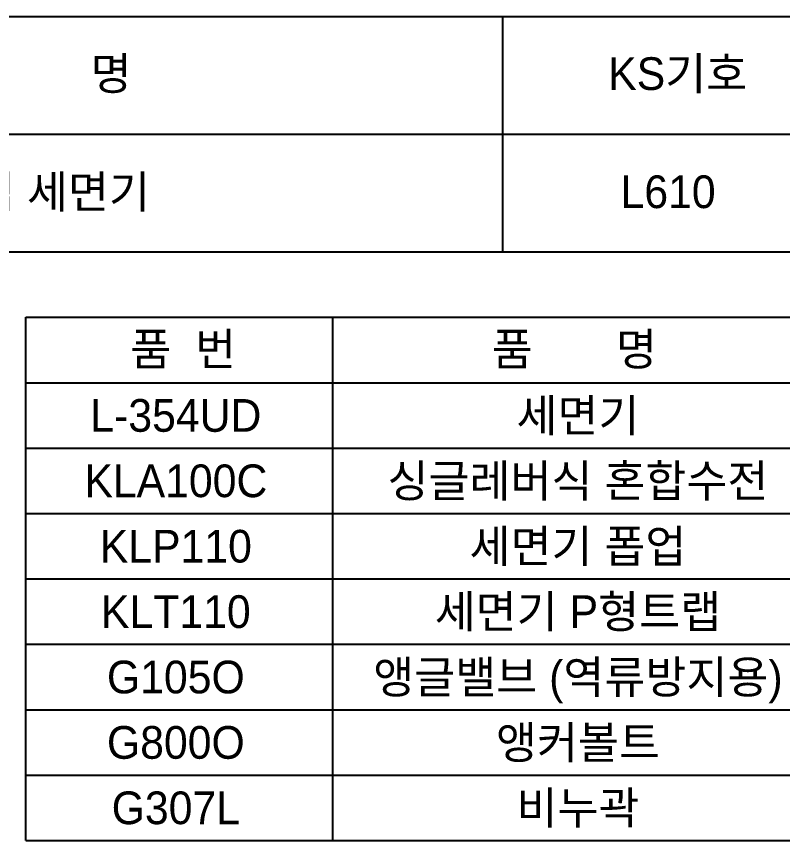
# Model space of a CAD drawing. Header units: millimetres. Extents: x 0 to 1800, y -67 to 2530.
# Drawn here: x 918 to 1504, y 1900 to 2530 of the extents above; entities that cross this region are included whole.
import ezdxf
from ezdxf.enums import TextEntityAlignment as Align

# ---------------------------------------------------------------- set-up
doc = ezdxf.new("R2010")
doc.units = ezdxf.units.MM
doc.layers.add('TEXT', color=7, linetype='Continuous')
doc.layers.add('도각라인', color=7, linetype='Continuous')
doc.styles.add('타이틀', font='H2GTRM.TTF', dxfattribs={"height": 25})

msp = doc.modelspace()

# ---------------------------------------------------------------- linework, layer by layer
at = {"layer": '도각라인'}
for p, q in [((0, 2530), (1800, 2530)), ((1290, 2350), (1290, 2530)), ((520, 2440), (1800, 2440)), ((0, 2350), (1800, 2350)), ((925, 1900), (925, 2300)), ((925, 2300), (1770, 2300)), ((1160, 1900), (1160, 2300)), ((925, 2250), (1770, 2250)), ((925, 2200), (1770, 2200)), ((925, 2150), (1770, 2150)), ((925, 2100), (1770, 2100)), ((925, 2050), (1770, 2050)), ((925, 2000), (1770, 2000)), ((925, 1950), (1770, 1950)), ((925, 1900), (1770, 1900)), ((925, 1900), (1770, 1900))]:
    msp.add_line(p, q, dxfattribs=at)

# ---------------------------------------------------------------- texts
at = {"layer": 'TEXT', "style": '타이틀'}
for s, p in [('품             명', (915.69, 2486.4)), ('KS기호', (1423.85, 2486.32)), ('평면붙임 세면기', (905.77, 2396)), ('L610', (1416.49, 2396)), ('품  번', (1045.47, 2275.73)), ('품       명', (1344.82, 2275.73)), ('L-354UD', (1039.88, 2225)), ('세면기', (1347.51, 2225)), ('KLA100C', (1039.88, 2175)), ('싱글레버식 혼합수전', (1347.51, 2175)), ('KLP110', (1039.88, 2125)), ('세면기 폽업', (1347.51, 2125)), ('KLT110', (1039.88, 2075)), ('세면기 P형트랩', (1347.51, 2075)), ('G105O', (1039.88, 2025)), ('앵글밸브 (역류방지용)', (1347.51, 2025)), ('G800O', (1039.88, 1975)), ('앵커볼트', (1347.51, 1975)), ('비누곽', (1347.51, 1925)), ('G307L', (1039.88, 1925))]:
    msp.add_text(s, height=25, dxfattribs=at).set_placement(p, align=Align.MIDDLE_CENTER)

doc.saveas('drawing.dxf')
